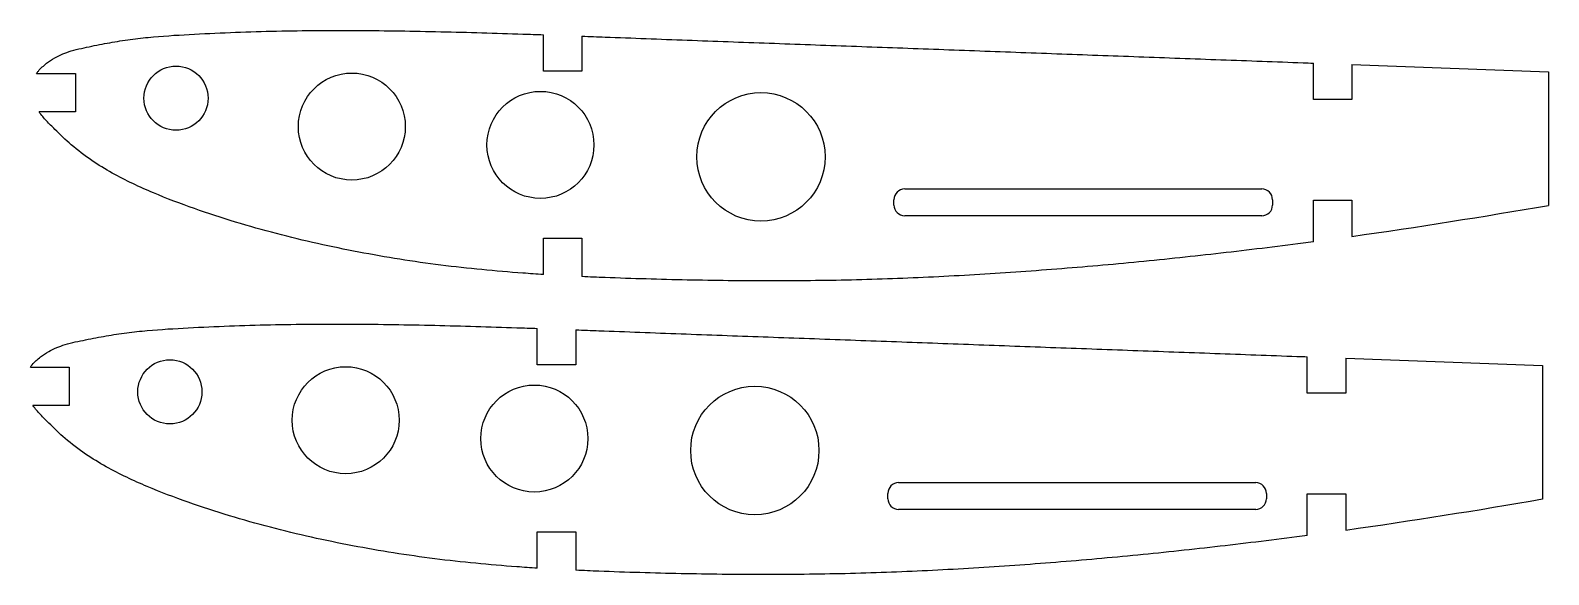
# Model space of a CAD drawing. Header units: inches. Extents: x 24.31 to 31.41, y 13.48 to 16.02.
import ezdxf

# ---------------------------------------------------------------- set-up
doc = ezdxf.new("R2010")
doc.units = ezdxf.units.IN
doc.header["$LTSCALE"] = 1.7325
doc.header["$MEASUREMENT"] = 0
doc.layers.get('0').update_dxf_attribs({"linetype": 'CONTINUOUS'})
doc.layers.add('02___PRT_ALL_AXES', color=7, linetype='CONTINUOUS')

msp = doc.modelspace()

# ---------------------------------------------------------------- linework, layer by layer
at = {"color": 1, "linetype": 'CONTINUOUS'}
for p, q in [((26.7109, 15.8324), (26.7109, 16.0024)), ((26.8909, 15.9958), (26.8909, 15.8324)), ((26.8909, 15.8324), (26.7109, 15.8324)), ((30.3109, 15.6998), (30.3109, 15.8698)), ((30.4909, 15.8632), (30.4909, 15.6998)), ((30.4909, 15.8632), (31.4109, 15.8294)), ((24.3404, 15.8219), (24.5225, 15.8219)), ((24.5225, 15.8219), (24.5225, 15.6419)), ((31.4109, 15.8294), (31.4109, 15.2054)), ((30.4909, 15.6998), (30.3109, 15.6998)), ((24.5225, 15.6419), (24.3525, 15.6419)), ((28.3999, 15.2819), (30.0699, 15.2819)), ((28.3499, 15.2069), (28.3499, 15.2319)), ((30.1199, 15.2319), (30.1199, 15.2069)), ((30.3109, 15.2303), (30.4909, 15.2303)), ((30.3109, 15.0355), (30.3109, 15.2303)), ((30.4909, 15.2303), (30.4909, 15.0603)), ((30.0699, 15.1569), (28.3999, 15.1569)), ((26.7109, 14.8822), (26.7109, 15.0522)), ((26.7109, 15.0522), (26.8909, 15.0522)), ((26.8909, 15.0522), (26.8909, 14.8725)), ((26.6823, 14.4606), (26.6823, 14.6306)), ((26.8623, 14.624), (26.8623, 14.4606)), ((30.2823, 14.3281), (30.2823, 14.4981)), ((30.4623, 14.4915), (30.4623, 14.3281)), ((30.4623, 14.4915), (31.3823, 14.4577)), ((24.3119, 14.4501), (24.4939, 14.4501)), ((24.4939, 14.4501), (24.4939, 14.2701)), ((26.8623, 14.4606), (26.6823, 14.4606)), ((31.3823, 14.4577), (31.3823, 13.8336)), ((24.4939, 14.2701), (24.3239, 14.2701)), ((30.4623, 14.3281), (30.2823, 14.3281)), ((28.3213, 13.8351), (28.3213, 13.8601)), ((28.3713, 13.9101), (30.0413, 13.9101)), ((30.0913, 13.8601), (30.0913, 13.8351)), ((30.2823, 13.8585), (30.4623, 13.8585)), ((30.2823, 13.6637), (30.2823, 13.8585)), ((30.4623, 13.8585), (30.4623, 13.6885)), ((30.0413, 13.7851), (28.3713, 13.7851)), ((26.6823, 13.5104), (26.6823, 13.6804)), ((26.6823, 13.6804), (26.8623, 13.6804)), ((26.8623, 13.6804), (26.8623, 13.5007))]:
    msp.add_line(p, q, dxfattribs=at)
for centre, radius, start, end in [((28.3999, 15.2319), 0.05, 90, 180), ((30.0699, 15.2319), 0.05, 0, 90), ((28.3999, 15.2069), 0.05, 180, 270), ((30.0699, 15.2069), 0.05, 270, 360), ((26.1295, 45.6874), 30.9361, 278.10456, 279.82959), ((28.3713, 13.8601), 0.05, 90, 180), ((30.0413, 13.8601), 0.05, 0, 90), ((28.3713, 13.8351), 0.05, 180, 270), ((30.0413, 13.8351), 0.05, 270, 360), ((26.101, 44.3156), 30.9361, 278.10456, 279.82959)]:
    msp.add_arc(centre, radius, start, end, dxfattribs=at)
for points, knots in [([(24.3404, 15.8219), (24.3433, 15.8256), (24.3574, 15.8429), (24.3852, 15.8687), (24.4357, 15.9028), (24.5073, 15.9305), (24.5986, 15.9489), (24.6946, 15.968), (24.7906, 15.9826), (24.9187, 15.9962), (25.0788, 16.0054), (25.2708, 16.0145), (25.4629, 16.02), (25.6549, 16.0226), (25.8469, 16.0227), (26.0389, 16.0206), (26.2309, 16.0169), (26.4229, 16.0118), (26.5829, 16.0068), (26.6789, 16.0035), (26.7109, 16.0024)], [0, 0, 0, 0, 0.005828, 0.027723, 0.046908, 0.081362, 0.122247, 0.162785, 0.20306, 0.243107, 0.322913, 0.402627, 0.482291, 0.561928, 0.641558, 0.721192, 0.800836, 0.880493, 0.960162, 1, 1, 1, 1]), ([(26.8909, 15.9958), (26.9269, 15.9945), (27.0269, 15.9907), (27.1909, 15.9844), (27.3829, 15.9772), (27.5749, 15.9701), (27.7669, 15.9631), (27.9589, 15.9561), (28.1509, 15.9492), (28.3429, 15.9422), (28.5349, 15.9351), (28.7269, 15.9281), (28.9189, 15.921), (29.1109, 15.9139), (29.3029, 15.9068), (29.4949, 15.8998), (29.6869, 15.8927), (29.8789, 15.8857), (30.0709, 15.8787), (30.2149, 15.8734), (30.2949, 15.8704), (30.3109, 15.8698)], [0, 0, 0, 0, 0.03158, 0.087723, 0.143865, 0.200005, 0.256145, 0.312284, 0.368424, 0.424563, 0.480703, 0.536844, 0.592984, 0.649124, 0.705265, 0.761405, 0.817545, 0.873685, 0.929825, 0.985965, 1, 1, 1, 1]), ([(26.7109, 14.8822), (26.6789, 14.8842), (26.5828, 14.8907), (26.4227, 14.9041), (26.2305, 14.9253), (26.0384, 14.9526), (25.8464, 14.9863), (25.6542, 15.026), (25.462, 15.0721), (25.2696, 15.1259), (25.0773, 15.1891), (24.9172, 15.2495), (24.7897, 15.3064), (24.693, 15.3559), (24.5954, 15.4147), (24.5054, 15.4833), (24.4377, 15.5484), (24.3874, 15.5995), (24.3634, 15.6273), (24.3525, 15.6419)], [0, 0, 0, 0, 0.03798, 0.114037, 0.190292, 0.266846, 0.343784, 0.421175, 0.499129, 0.577854, 0.657623, 0.738798, 0.780324, 0.822943, 0.867344, 0.91505, 0.956644, 0.978412, 1, 1, 1, 1]), ([(30.3109, 15.0355), (30.2949, 15.0333), (30.215, 15.0227), (30.071, 15.0043), (29.879, 14.9814), (29.687, 14.9603), (29.495, 14.9408), (29.303, 14.9231), (29.111, 14.9072), (28.919, 14.8929), (28.727, 14.8806), (28.535, 14.8702), (28.343, 14.8621), (28.1509, 14.8562), (27.9589, 14.8529), (27.7669, 14.8519), (27.5749, 14.8531), (27.3829, 14.8562), (27.1909, 14.8611), (27.0269, 14.8666), (26.9269, 14.8708), (26.8909, 14.8725)], [0, 0, 0, 0, 0.014123, 0.070576, 0.126969, 0.183304, 0.239587, 0.295822, 0.352012, 0.408162, 0.464275, 0.520353, 0.5764, 0.632423, 0.688429, 0.744426, 0.800424, 0.856429, 0.912444, 0.968473, 1, 1, 1, 1]), ([(24.3119, 14.4501), (24.3147, 14.4538), (24.3288, 14.4711), (24.3567, 14.4969), (24.4071, 14.531), (24.4787, 14.5587), (24.5701, 14.5771), (24.666, 14.5962), (24.7621, 14.6108), (24.8901, 14.6244), (25.0503, 14.6336), (25.2423, 14.6427), (25.4343, 14.6482), (25.6263, 14.6508), (25.8183, 14.6509), (26.0103, 14.6489), (26.2023, 14.6451), (26.3943, 14.6401), (26.5543, 14.635), (26.6503, 14.6317), (26.6823, 14.6306)], [0, 0, 0, 0, 0.005828, 0.027723, 0.046908, 0.081362, 0.122247, 0.162785, 0.20306, 0.243107, 0.322913, 0.402627, 0.482291, 0.561928, 0.641558, 0.721192, 0.800836, 0.880493, 0.960162, 1, 1, 1, 1]), ([(26.8623, 14.624), (26.8983, 14.6227), (26.9983, 14.6189), (27.1623, 14.6126), (27.3543, 14.6054), (27.5463, 14.5983), (27.7383, 14.5913), (27.9303, 14.5844), (28.1223, 14.5774), (28.3143, 14.5704), (28.5063, 14.5633), (28.6983, 14.5563), (28.8903, 14.5492), (29.0823, 14.5421), (29.2743, 14.5351), (29.4663, 14.528), (29.6583, 14.521), (29.8503, 14.5139), (30.0423, 14.5069), (30.1863, 14.5016), (30.2663, 14.4987), (30.2823, 14.4981)], [0, 0, 0, 0, 0.03158, 0.087723, 0.143865, 0.200005, 0.256145, 0.312284, 0.368424, 0.424563, 0.480703, 0.536844, 0.592984, 0.649124, 0.705265, 0.761405, 0.817545, 0.873685, 0.929825, 0.985965, 1, 1, 1, 1]), ([(26.6823, 13.5104), (26.6503, 13.5124), (26.5542, 13.5189), (26.3941, 13.5323), (26.202, 13.5535), (26.0099, 13.5809), (25.8178, 13.6145), (25.6256, 13.6542), (25.4334, 13.7003), (25.2411, 13.7541), (25.0487, 13.8174), (24.8887, 13.8778), (24.7611, 13.9346), (24.6644, 13.9841), (24.5669, 14.0429), (24.4768, 14.1115), (24.4092, 14.1766), (24.3588, 14.2277), (24.3348, 14.2555), (24.3239, 14.2701)], [0, 0, 0, 0, 0.03798, 0.114037, 0.190292, 0.266846, 0.343784, 0.421175, 0.499129, 0.577854, 0.657623, 0.738798, 0.780324, 0.822943, 0.867344, 0.91505, 0.956644, 0.978412, 1, 1, 1, 1]), ([(30.2823, 13.6637), (30.2663, 13.6616), (30.1864, 13.6509), (30.0424, 13.6325), (29.8504, 13.6096), (29.6584, 13.5885), (29.4664, 13.5691), (29.2744, 13.5514), (29.0824, 13.5354), (28.8904, 13.5212), (28.6984, 13.5088), (28.5064, 13.4985), (28.3144, 13.4903), (28.1224, 13.4844), (27.9303, 13.4811), (27.7383, 13.4801), (27.5463, 13.4813), (27.3543, 13.4844), (27.1623, 13.4893), (26.9983, 13.4948), (26.8983, 13.499), (26.8623, 13.5007)], [0, 0, 0, 0, 0.014123, 0.070576, 0.126969, 0.183304, 0.239587, 0.295822, 0.352012, 0.408162, 0.464275, 0.520353, 0.5764, 0.632423, 0.688429, 0.744426, 0.800424, 0.856429, 0.912444, 0.968473, 1, 1, 1, 1])]:
    msp.add_open_spline(points, degree=3, knots=knots, dxfattribs=at)
at = {"layer": '02___PRT_ALL_AXES', "color": 1, "linetype": 'CONTINUOUS'}
for centre, radius in [((24.9929, 15.7059), 0.15), ((25.8149, 15.5734), 0.25), ((26.6969, 15.4878), 0.25), ((27.7279, 15.4319), 0.3), ((24.9643, 14.3341), 0.15), ((25.7863, 14.2016), 0.25), ((26.6683, 14.116), 0.25), ((27.6993, 14.0601), 0.3)]:
    msp.add_circle(centre, radius, dxfattribs=at)

doc.saveas('drawing.dxf')
